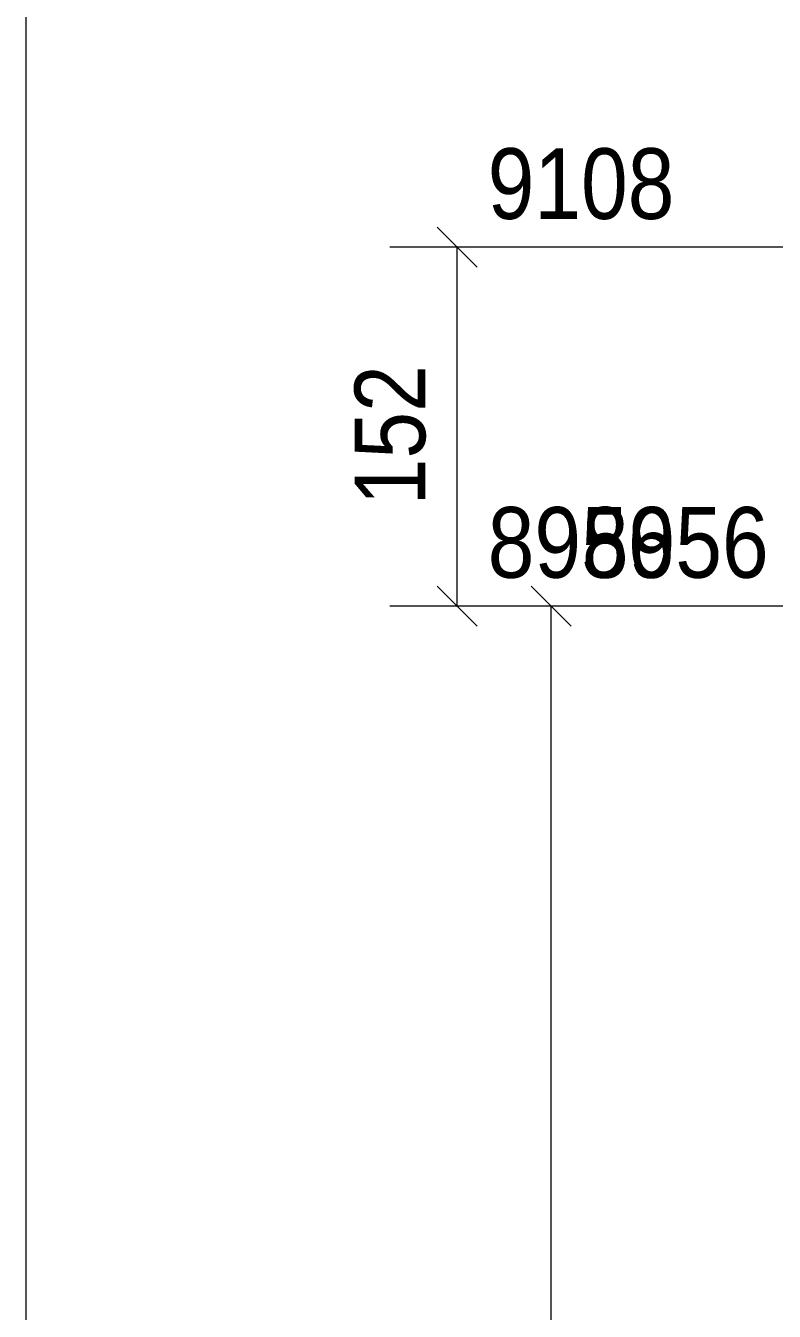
# Model space of a CAD drawing. Header units: millimetres. Extents: x 2 to 579, y 1 to 825.
# Drawn here: x 5 to 36.8, y 668.7 to 723.3 of the extents above; entities that cross this region are included whole.
import ezdxf

# ---------------------------------------------------------------- set-up
doc = ezdxf.new("R2010")
doc.units = ezdxf.units.MM
doc.linetypes.add('XKITLINE00', pattern=[0])
doc.layers.add('Dimensions', color=7, linetype='Continuous', lineweight=0)
doc.layers.add('DrawingSheet', color=5, linetype='Continuous', lineweight=0)
doc.styles.add('ARIAL', font='ARIAL.TTF')

# ---------------------------------------------------------------- blocks, each defined once
blk = doc.blocks.new('*A120')
at = {"layer": 'DrawingSheet', "color": 5, "linetype": 'XKITLINE00', "lineweight": 0}
blk.add_line((5, 825), (5, 5), dxfattribs=at)
blk = doc.blocks.new('*A191')
at = {"layer": 'Dimensions', "color": 7, "linetype": 'XKITLINE00', "lineweight": 0}
for p, q in [((26.456, 699.484), (28.153, 697.787)), ((48.305, 698.636), (24.455, 698.636)), ((27.305, 280.6), (27.305, 698.636))]:
    blk.add_line(p, q, dxfattribs=at)
at = {"layer": 'Dimensions', "color": 3}
blk.add_point((27.305, 698.636), dxfattribs=at)
at = {"layer": 'Dimensions', "color": 3, "style": 'ARIAL', "width": 0.85}
blk.add_text('8956', height=3, dxfattribs=at).set_placement((28.605, 699.836))
blk = doc.blocks.new('*A210')
at = {"layer": 'Dimensions', "color": 7, "linetype": 'XKITLINE00', "lineweight": 0}
for p, q in [((22.456, 714.712), (24.153, 713.015)), ((62.305, 713.864), (20.455, 713.864)), ((23.305, 698.636), (23.305, 713.864)), ((22.456, 699.484), (24.153, 697.787)), ((48.305, 698.636), (20.455, 698.636))]:
    blk.add_line(p, q, dxfattribs=at)
at = {"layer": 'Dimensions', "color": 3}
for p in [(23.305, 713.864), (23.305, 698.636)]:
    blk.add_point(p, dxfattribs=at)
at = {"layer": 'Dimensions', "color": 3, "style": 'ARIAL', "width": 0.85}
for s, p in [('9108', (24.605, 715.064)), ('8956', (24.605, 699.836))]:
    blk.add_text(s, height=3, dxfattribs=at).set_placement(p)
blk.add_text('152', height=3, rotation=90.0002, dxfattribs=at).set_placement((21.955, 702.912))

msp = doc.modelspace()

# ---------------------------------------------------------------- block references
at = {"lineweight": 0}
for name in ['*A120', '*A210', '*A191']:
    msp.add_blockref(name, (0, 0), dxfattribs=at)

doc.saveas('drawing.dxf')
